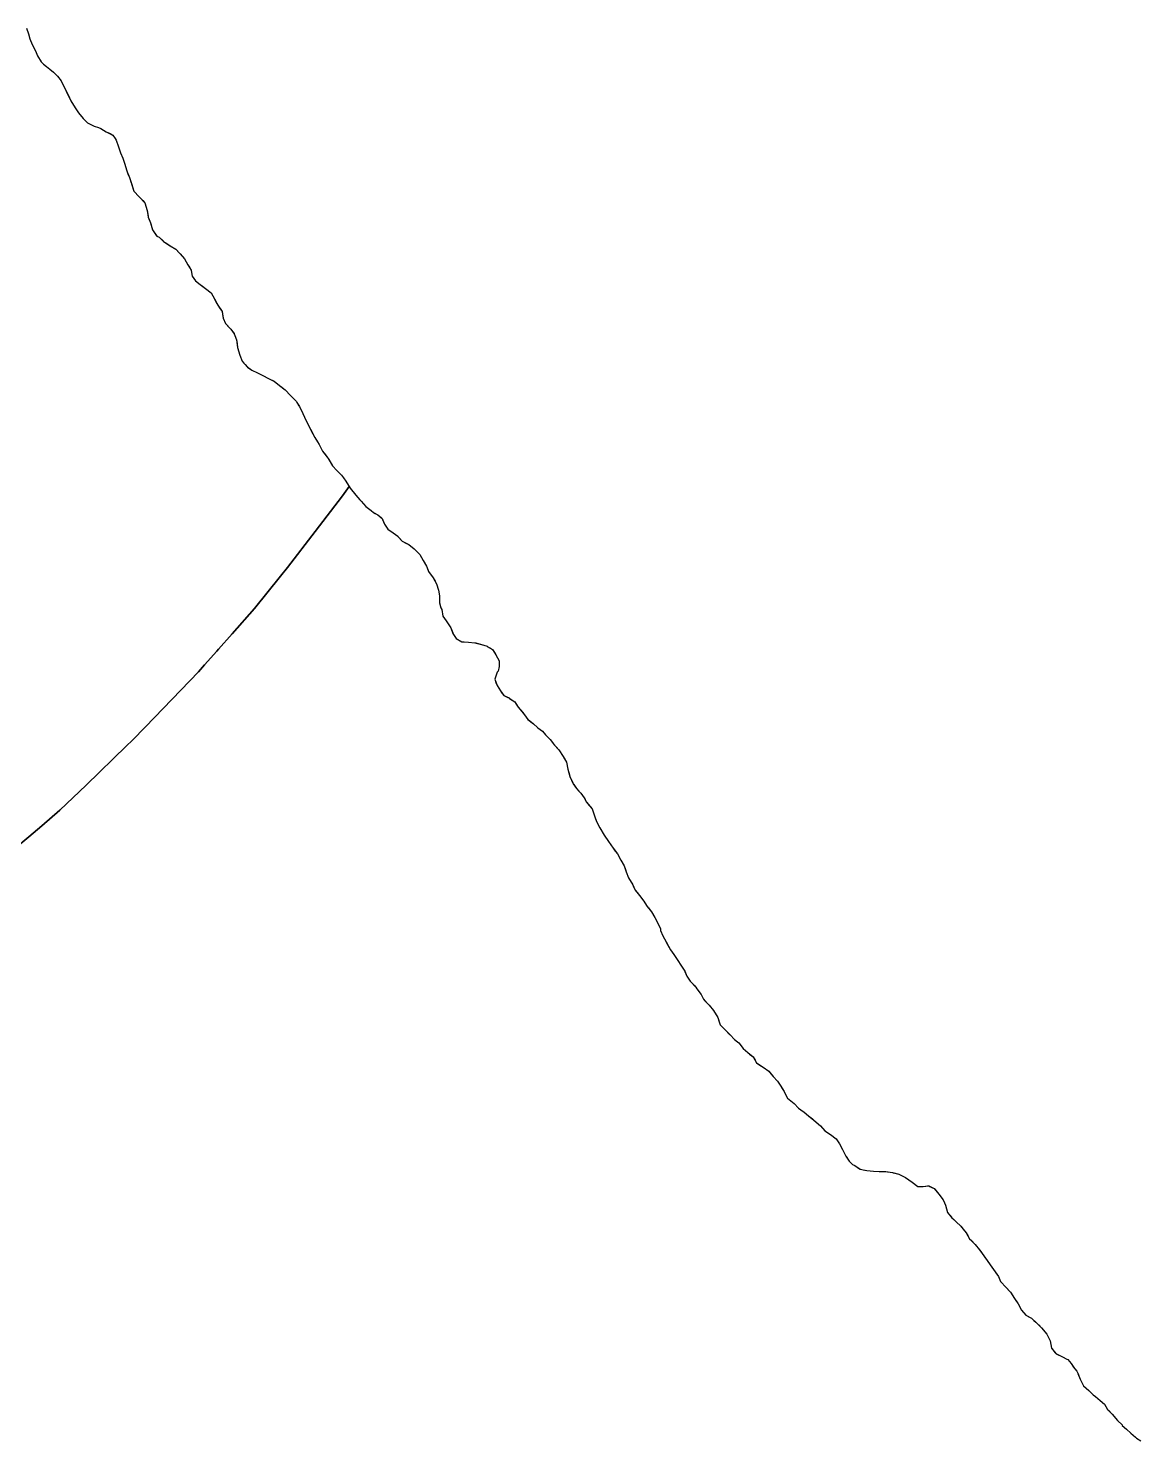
# Model space of a CAD drawing. Header units: inches. Extents: x 11258954 to 11313122, y 3645444 to 3695200.
# Drawn here: x 11298389 to 11299397, y 3672631 to 3673909 of the extents above; entities that cross this region are included whole.
import ezdxf

# ---------------------------------------------------------------- set-up
doc = ezdxf.new("R2010")
doc.units = ezdxf.units.IN
doc.header["$MEASUREMENT"] = 0
for name, color, linetype in [('SchoolBoardDistrict', 253, 'Continuous'), ('SchoolZone_Elementary', 251, 'Continuous'), ('SchoolZone_High', 63, 'Continuous'), ('SchoolZone_Middle', 154, 'Continuous')]:
    doc.layers.add(name, color=color, linetype=linetype)

msp = doc.modelspace()

# ---------------------------------------------------------------- linework, layer by layer
at = {"layer": 'SchoolBoardDistrict'}
for points in [[(11298387.9205, 3673909.2775), (11298389.6155, 3673904.2575), (11298390.97, 3673899.7815), (11298393.071, 3673894.6565), (11298396, 3673888.75), (11298397.8675, 3673884.2205), (11298401.192, 3673878.683), (11298403.0735, 3673876.8325), (11298403.104, 3673876.808), (11298405.8395, 3673874.613), (11298408.978, 3673872.158), (11298412.236, 3673869.3345), (11298415.7965, 3673865.792), (11298419.3325, 3673861.476), (11298425.7085, 3673848.2525), (11298428, 3673843.5), (11298432, 3673837), (11298435, 3673832.5), (11298439, 3673827.5), (11298443, 3673823.5), (11298443.1, 3673823.45), (11298449, 3673820.5), (11298453, 3673819.25), (11298455, 3673818.5), (11298460, 3673815.5), (11298463.4695, 3673813.7655), (11298466, 3673812.5), (11298468, 3673809.5), (11298469, 3673808), (11298471, 3673801.75), (11298471.303, 3673800.9165), (11298473, 3673796.25), (11298475, 3673791.5), (11298477, 3673786.25), (11298478.47, 3673781.1045), (11298479, 3673779.25), (11298479.6685, 3673777.4945), (11298481, 3673774), (11298482.7325, 3673769.2355), (11298483, 3673768.5), (11298483.0575, 3673768.2995), (11298485, 3673761.5), (11298490, 3673756.5), (11298493.1365, 3673753.05), (11298495, 3673751), (11298497, 3673744), (11298497.858, 3673738.8535), (11298498, 3673738), (11298498.1745, 3673737.564), (11298500, 3673733), (11298500.2785, 3673732.094), (11298502, 3673726.5), (11298505.6455, 3673721.259), (11298506, 3673720.75), (11298508, 3673720), (11298511.465, 3673716.535), (11298512, 3673716), (11298514.0445, 3673714.722), (11298518, 3673712.25), (11298523, 3673709), (11298525.73, 3673706.099), (11298527, 3673704.75), (11298531, 3673700.25), (11298534, 3673695), (11298535.392, 3673692.68), (11298537, 3673690), (11298537.681, 3673686.2545), (11298538, 3673684.5), (11298541, 3673680.5), (11298545, 3673677), (11298547.0745, 3673675.5485), (11298550, 3673673.5), (11298555, 3673669.5), (11298558, 3673664.25), (11298559.431, 3673661.5075), (11298561, 3673658.5), (11298562.6885, 3673655.9675), (11298565, 3673652.5), (11298565.415, 3673650.009), (11298566, 3673646.5), (11298568, 3673641.75), (11298571.4015, 3673638.1785), (11298573, 3673636.5), (11298574.7365, 3673634.185), (11298575.757, 3673632.824), (11298576, 3673632.5), (11298576.301, 3673631.672), (11298576.542, 3673631.009), (11298578, 3673627), (11298578.4625, 3673623.761), (11298579, 3673620), (11298581, 3673613), (11298583, 3673607.75), (11298584.7305, 3673605.8465), (11298585.712, 3673604.7665), (11298588, 3673602.25), (11298589.5125, 3673601.2105), (11298590.315, 3673600.6585), (11298592, 3673599.5), (11298597, 3673597), (11298602, 3673594.75), (11298607, 3673592), (11298611.199, 3673589.9005), (11298612, 3673589.5), (11298615.5215, 3673586.6825), (11298617, 3673585.5), (11298619.0825, 3673583.938), (11298622, 3673581.75), (11298627, 3673576.5), (11298632, 3673571.5), (11298634.571, 3673567.2155), (11298635, 3673566.5), (11298638, 3673560.25), (11298641, 3673553.5), (11298641.649, 3673552.2825), (11298645, 3673546), (11298645.732, 3673544.6275), (11298649, 3673538.5), (11298651.3755, 3673534.6395), (11298653, 3673532), (11298656, 3673526), (11298658.53, 3673522.6795), (11298660, 3673520.75), (11298661, 3673519.5), (11298661.6025, 3673518.4825), (11298665, 3673512.75), (11298669, 3673508.5), (11298670.6015, 3673506.8985), (11298673, 3673504.5), (11298675, 3673502), (11298677, 3673499), (11298679.964, 3673494.1835), (11298674, 3673485.75), (11298649.1485, 3673453.2415), (11298624.297, 3673420.733), (11298618, 3673412.75), (11298594.201, 3673383.602), (11298574.048, 3673360.6285), (11298561.736, 3673346.594), (11298560.1645, 3673344.8415), (11298549.1195, 3673332.5255), (11298543.454, 3673326.208), (11298495.5425, 3673276.4065), (11298483.534, 3673263.924), (11298478.456, 3673259.049), (11298441.754, 3673223.656), (11298418, 3673200.75), (11298401.7055, 3673186.7835), (11298390, 3673176.75), (11298363.722, 3673154.8515)], [(11298363.722, 3673154.8515), (11298390, 3673176.75), (11298401.7055, 3673186.7835), (11298418, 3673200.75), (11298441.754, 3673223.656), (11298478.456, 3673259.049), (11298483.534, 3673263.924), (11298495.5425, 3673276.4065), (11298543.454, 3673326.208), (11298549.1195, 3673332.5255), (11298560.1645, 3673344.8415), (11298561.736, 3673346.594), (11298574.048, 3673360.6285), (11298594.201, 3673383.602), (11298618, 3673412.75), (11298624.297, 3673420.733), (11298649.1485, 3673453.2415), (11298674, 3673485.75), (11298679.964, 3673494.1835), (11298681, 3673492.5), (11298686, 3673486.25), (11298689.787, 3673482.0845), (11298691, 3673480.75), (11298695, 3673476), (11298700, 3673472.5), (11298702, 3673470.5), (11298703.518, 3673469.741), (11298705.548, 3673468.726), (11298706, 3673468.5), (11298708.942, 3673465.926), (11298710, 3673465), (11298710.281, 3673464.298), (11298712, 3673460), (11298715, 3673455.5), (11298719.5885, 3673452.288), (11298720, 3673452), (11298724, 3673449), (11298724, 3673448.75), (11298725.5085, 3673447.1475), (11298728, 3673444.5), (11298731.9215, 3673442.5395), (11298734, 3673441.5), (11298739, 3673437.5), (11298744, 3673432.5), (11298747, 3673427), (11298750, 3673422), (11298751.2035, 3673418.992), (11298752, 3673417), (11298754.6605, 3673413.342), (11298756, 3673411.5), (11298757.7925, 3673408.2135), (11298759, 3673406), (11298761, 3673400.25), (11298762, 3673395), (11298762, 3673388.75), (11298763, 3673384.25), (11298763.447, 3673383.58), (11298764, 3673382.75), (11298765, 3673376.75), (11298768, 3673372.25), (11298772, 3673366), (11298773.8405, 3673361.3995), (11298774, 3673361), (11298777, 3673356.5), (11298782, 3673353.5), (11298784.156, 3673353.3205), (11298788, 3673353), (11298794, 3673352.5), (11298794.729, 3673352.318), (11298800, 3673351), (11298801.2515, 3673350.625), (11298805, 3673349.5), (11298805, 3673349.25), (11298806.3265, 3673348.5205), (11298808.024, 3673347.587), (11298810, 3673346.5), (11298810.573, 3673345.545), (11298812.2305, 3673342.7825), (11298813, 3673341.5), (11298816, 3673336.25), (11298816, 3673331), (11298815, 3673326.75), (11298814.4775, 3673326.2275), (11298814, 3673325.75), (11298812, 3673319.5), (11298813.017, 3673316.576), (11298814, 3673313.75), (11298817, 3673309), (11298817.816, 3673307.8435), (11298820, 3673304.75), (11298823.8875, 3673303.0005), (11298825, 3673302.5), (11298825, 3673302.404), (11298825, 3673302.25), (11298826.086, 3673301.544), (11298830, 3673299), (11298831.3065, 3673296.931), (11298833, 3673294.25), (11298837.3675, 3673289.227), (11298838, 3673288.5), (11298838.84, 3673287.3445), (11298842, 3673283), (11298842.046, 3673282.963), (11298847, 3673279), (11298850.555, 3673275.889), (11298851, 3673275.5), (11298852.979, 3673274.0155), (11298852.999, 3673274.0005), (11298855, 3673272.5), (11298856.3895, 3673270.8785), (11298858, 3673269), (11298861.5625, 3673265.4375), (11298862, 3673265), (11298862.153, 3673264.7955), (11298865, 3673261), (11298865.5375, 3673260.409), (11298870, 3673255.5), (11298874, 3673249.5), (11298875.2085, 3673247.385), (11298877, 3673244.25), (11298878, 3673238), (11298878.875, 3673235.047), (11298879.484, 3673232.9915), (11298880, 3673231.25), (11298882.1785, 3673226.53), (11298883, 3673224.75), (11298883.463, 3673224.094), (11298886, 3673220.5), (11298888.168, 3673218.1965), (11298890, 3673216.25), (11298893, 3673212), (11298893.7735, 3673210.453), (11298895, 3673208), (11298897.3225, 3673205.2135), (11298900, 3673202), (11298902, 3673196.5), (11298903.1645, 3673193.007), (11298904, 3673190.5), (11298907, 3673185), (11298911, 3673178.25), (11298915, 3673172.5), (11298919, 3673166.5), (11298921.0395, 3673163.823), (11298923, 3673161.25), (11298926, 3673155.5), (11298929, 3673150.5), (11298930.181, 3673147.253), (11298931, 3673145), (11298933, 3673139.5), (11298936.0075, 3673134.8005), (11298937, 3673133.25), (11298937.3935, 3673132.315), (11298939, 3673128.5), (11298941.136, 3673125.83), (11298943, 3673123.5), (11298947, 3673118.5), (11298949.4845, 3673114.3595), (11298950, 3673113.5), (11298951.005, 3673112.3065), (11298954, 3673108.75), (11298957, 3673103.5), (11298960, 3673097.75), (11298962, 3673093.25), (11298962, 3673092.673), (11298962, 3673092), (11298964, 3673087), (11298967, 3673081.5), (11298967.382, 3673080.808), (11298971, 3673074.25), (11298974, 3673070.25), (11298977, 3673065.5), (11298981, 3673059.5), (11298984, 3673055), (11298984.1515, 3673054.659), (11298986, 3673050.5), (11298989, 3673046), (11298992.971, 3673041.632), (11298994, 3673040.5), (11298995, 3673039), (11298999, 3673034), (11299000.647, 3673030.2935), (11299001, 3673029.5), (11299002.2575, 3673028.18), (11299006, 3673024.25), (11299010, 3673019.25), (11299014, 3673013), (11299014.9565, 3673009.891), (11299016, 3673006.5), (11299018.614, 3673003.8855), (11299021, 3673001.5), (11299024.6025, 3672997.672), (11299025, 3672997.25), (11299029, 3672993), (11299031.9855, 3672990.7605), (11299033, 3672990), (11299033.8805, 3672988.899), (11299037, 3672985), (11299041, 3672981.25), (11299042.7365, 3672979.9475), (11299046, 3672977.5), (11299047.7205, 3672974.346), (11299049, 3672972), (11299052.9615, 3672969.359), (11299055, 3672968), (11299057.0195, 3672966.5865), (11299059.7595, 3672964.668), (11299060, 3672964.5), (11299060.771, 3672963.5365), (11299064, 3672959.5), (11299068, 3672955.25), (11299071, 3672950.75), (11299072.297, 3672948.6965), (11299074, 3672946), (11299074.433, 3672945.1335), (11299077, 3672940), (11299083, 3672935), (11299087, 3672931), (11299090.2515, 3672928.5615), (11299092, 3672927.25), (11299096, 3672924), (11299099.5355, 3672921.1715), (11299101, 3672920), (11299107, 3672915), (11299111, 3672910.5), (11299115.1195, 3672907.616), (11299116, 3672907), (11299121, 3672903), (11299124, 3672898.5), (11299127, 3672893.5), (11299130, 3672887.5), (11299130.018, 3672887.473), (11299130.2735, 3672887.0905), (11299133, 3672883), (11299136, 3672880), (11299138, 3672879), (11299140.072, 3672877.5495), (11299141.385, 3672876.6305), (11299143, 3672875.5), (11299147, 3672874.75), (11299147.4435, 3672874.6945), (11299149, 3672874.5), (11299155, 3672873.75), (11299160, 3672873.5), (11299162.665, 3672873.5), (11299166, 3672873.5), (11299167.6525, 3672873.225), (11299167.9375, 3672873.1775), (11299172, 3672872.5), (11299172.6405, 3672872.34), (11299176.9345, 3672871.2665), (11299178, 3672871), (11299184, 3672868), (11299190, 3672863.75), (11299195, 3672860), (11299196, 3672860), (11299200, 3672860), (11299203.873, 3672860.3875), (11299205, 3672860.5), (11299206.079, 3672859.961), (11299208.3465, 3672858.827), (11299210, 3672858), (11299210.35, 3672857.563), (11299214, 3672853), (11299215.941, 3672850.574), (11299218, 3672848), (11299219.168, 3672845.08), (11299220, 3672843), (11299222, 3672836.5), (11299224.313, 3672833.609), (11299226, 3672831.5), (11299227.399, 3672830.1885), (11299230, 3672827.75), (11299233.4595, 3672824.507), (11299234, 3672824), (11299234.687, 3672823.0555), (11299236, 3672821.25), (11299237.2965, 3672819.8455), (11299239, 3672818), (11299240.376, 3672815.4775), (11299242, 3672812.5), (11299243.61, 3672810.89), (11299247, 3672807.5), (11299251, 3672802.5), (11299251.143, 3672802.304), (11299255, 3672797), (11299255.5165, 3672796.2685), (11299258, 3672792.75), (11299261.292, 3672788.0175), (11299262, 3672787), (11299265, 3672782.75), (11299266.4345, 3672780.7175), (11299268, 3672778.5), (11299269.2695, 3672775.485), (11299270, 3672773.75), (11299275, 3672768.5), (11299278.201, 3672765.099), (11299279, 3672764.25), (11299279.6655, 3672763.1965), (11299282, 3672759.5), (11299283.9485, 3672756.699), (11299286, 3672753.75), (11299287.148, 3672751.55), (11299289, 3672748), (11299293, 3672743.5), (11299296.7295, 3672741.2625), (11299298, 3672740.5), (11299300.134, 3672738.5795), (11299301.8325, 3672737.0505), (11299303, 3672736), (11299304.0225, 3672734.9775), (11299304.539, 3672734.461), (11299307, 3672732), (11299312, 3672726.25), (11299315, 3672720), (11299315.7485, 3672715.1355), (11299316, 3672713.5), (11299316.369, 3672713.039), (11299319.45, 3672709.1875), (11299320, 3672708.5), (11299320.412, 3672708.3115), (11299326, 3672705.75), (11299330, 3672703.5), (11299331, 3672703.25), (11299334, 3672699.5), (11299335.582, 3672697.127), (11299337, 3672695), (11299337.5125, 3672694.423), (11299339, 3672692.75), (11299340, 3672690.75), (11299340.1405, 3672690.3815), (11299342, 3672685.5), (11299345, 3672679.25), (11299349.443, 3672675.4735), (11299350, 3672675), (11299354, 3672671.25), (11299356, 3672669.75), (11299360.178, 3672666.09), (11299364, 3672662.75), (11299366.6215, 3672658.5995), (11299367, 3672658), (11299367.7185, 3672657.2365), (11299371, 3672653.75), (11299376, 3672648), (11299380, 3672644), (11299380, 3672643.9365), (11299380, 3672643.5), (11299384, 3672640), (11299387.872, 3672636.612), (11299388, 3672636.5), (11299392.203, 3672632.717), (11299393, 3672632), (11299397, 3672629.5)]]:
    msp.add_lwpolyline(points, dxfattribs=at)
at = {"layer": 'SchoolZone_Elementary'}
msp.add_polyline3d([(11298387.9205, 3673909.2775, 0), (11298389.6155, 3673904.2575, 0), (11298390.97, 3673899.7815, 0), (11298393.0705, 3673894.658, 0), (11298396, 3673888.75, 0), (11298397.8675, 3673884.2205, 0), (11298401.192, 3673878.683, 0), (11298403.0735, 3673876.8325, 0), (11298405.8395, 3673874.613, 0), (11298408.977, 3673872.1585, 0), (11298412.236, 3673869.3345, 0), (11298415.7965, 3673865.792, 0), (11298419.3325, 3673861.476, 0), (11298428, 3673843.5, 0), (11298432, 3673837, 0), (11298435, 3673832.5, 0), (11298439, 3673827.5, 0), (11298443, 3673823.5, 0), (11298449, 3673820.5, 0), (11298453, 3673819.25, 0), (11298455, 3673818.5, 0), (11298460, 3673815.5, 0), (11298466, 3673812.5, 0), (11298468, 3673809.5, 0), (11298469, 3673808, 0), (11298471, 3673801.75, 0), (11298471.303, 3673800.9165, 0), (11298473, 3673796.25, 0), (11298475, 3673791.5, 0), (11298477, 3673786.25, 0), (11298478.47, 3673781.1045, 0), (11298479, 3673779.25, 0), (11298481, 3673774, 0), (11298483, 3673768.5, 0), (11298485, 3673761.5, 0), (11298490, 3673756.5, 0), (11298495, 3673751, 0), (11298497, 3673744, 0), (11298498, 3673738, 0), (11298500, 3673733, 0), (11298502, 3673726.5, 0), (11298506, 3673720.75, 0), (11298508, 3673720, 0), (11298512, 3673716, 0), (11298518, 3673712.25, 0), (11298523, 3673709, 0), (11298527, 3673704.75, 0), (11298531, 3673700.25, 0), (11298534, 3673695, 0), (11298537, 3673690, 0), (11298538, 3673684.5, 0), (11298541, 3673680.5, 0), (11298545, 3673677, 0), (11298550, 3673673.5, 0), (11298555, 3673669.5, 0), (11298558, 3673664.25, 0), (11298561, 3673658.5, 0), (11298565, 3673652.5, 0), (11298566, 3673646.5, 0), (11298568, 3673641.75, 0), (11298573, 3673636.5, 0), (11298576, 3673632.5, 0), (11298578, 3673627, 0), (11298579, 3673620, 0), (11298581, 3673613, 0), (11298583, 3673607.75, 0), (11298588, 3673602.25, 0), (11298592, 3673599.5, 0), (11298597, 3673597, 0), (11298602, 3673594.75, 0), (11298607, 3673592, 0), (11298612, 3673589.5, 0), (11298617, 3673585.5, 0), (11298622, 3673581.75, 0), (11298627, 3673576.5, 0), (11298632, 3673571.5, 0), (11298632.7215, 3673570.2975, 0), (11298635, 3673566.5, 0), (11298638, 3673560.25, 0), (11298641, 3673553.5, 0), (11298645, 3673546, 0), (11298649, 3673538.5, 0), (11298651.3755, 3673534.6395, 0), (11298653, 3673532, 0), (11298656, 3673526, 0), (11298660, 3673520.75, 0), (11298661, 3673519.5, 0), (11298665, 3673512.75, 0), (11298669, 3673508.5, 0), (11298673, 3673504.5, 0), (11298675, 3673502, 0), (11298677, 3673499, 0), (11298681, 3673492.5, 0), (11298686, 3673486.25, 0), (11298691, 3673480.75, 0), (11298695, 3673476, 0), (11298700, 3673472.5, 0), (11298702, 3673470.5, 0), (11298706, 3673468.5, 0), (11298710, 3673465, 0), (11298712, 3673460, 0), (11298715, 3673455.5, 0), (11298720, 3673452, 0), (11298724, 3673449, 0), (11298724, 3673448.75, 0), (11298728, 3673444.5, 0), (11298734, 3673441.5, 0), (11298739, 3673437.5, 0), (11298744, 3673432.5, 0), (11298747, 3673427, 0), (11298750, 3673422, 0), (11298752, 3673417, 0), (11298756, 3673411.5, 0), (11298759, 3673406, 0), (11298761, 3673400.25, 0), (11298762, 3673395, 0), (11298762, 3673388.75, 0), (11298763, 3673384.25, 0), (11298764, 3673382.75, 0), (11298765, 3673376.75, 0), (11298768, 3673372.25, 0), (11298772, 3673366, 0), (11298774, 3673361, 0), (11298777, 3673356.5, 0), (11298782, 3673353.5, 0), (11298788, 3673353, 0), (11298794, 3673352.5, 0), (11298800, 3673351, 0), (11298805, 3673349.5, 0), (11298805, 3673349.25, 0), (11298810, 3673346.5, 0), (11298813, 3673341.5, 0), (11298816, 3673336.25, 0), (11298816, 3673331, 0), (11298815, 3673326.75, 0), (11298814, 3673325.75, 0), (11298812, 3673319.5, 0), (11298814, 3673313.75, 0), (11298817, 3673309, 0), (11298820, 3673304.75, 0), (11298825, 3673302.5, 0), (11298825, 3673302.25, 0), (11298830, 3673299, 0), (11298833, 3673294.25, 0), (11298838, 3673288.5, 0), (11298842, 3673283, 0), (11298847, 3673279, 0), (11298851, 3673275.5, 0), (11298855, 3673272.5, 0), (11298858, 3673269, 0), (11298862, 3673265, 0), (11298865, 3673261, 0), (11298870, 3673255.5, 0), (11298874, 3673249.5, 0), (11298877, 3673244.25, 0), (11298878, 3673238, 0), (11298880, 3673231.25, 0), (11298883, 3673224.75, 0), (11298886, 3673220.5, 0), (11298890, 3673216.25, 0), (11298893, 3673212, 0), (11298895, 3673208, 0), (11298900, 3673202, 0), (11298902, 3673196.5, 0), (11298904, 3673190.5, 0), (11298907, 3673185, 0), (11298911, 3673178.25, 0), (11298915, 3673172.5, 0), (11298919, 3673166.5, 0), (11298923, 3673161.25, 0), (11298926, 3673155.5, 0), (11298929, 3673150.5, 0), (11298931, 3673145, 0), (11298933, 3673139.5, 0), (11298937, 3673133.25, 0), (11298939, 3673128.5, 0), (11298943, 3673123.5, 0), (11298947, 3673118.5, 0), (11298950, 3673113.5, 0), (11298954, 3673108.75, 0), (11298957, 3673103.5, 0), (11298960, 3673097.75, 0), (11298962, 3673093.25, 0), (11298962, 3673092, 0), (11298964, 3673087, 0), (11298967, 3673081.5, 0), (11298971, 3673074.25, 0), (11298974, 3673070.25, 0), (11298977, 3673065.5, 0), (11298981, 3673059.5, 0), (11298984, 3673055, 0), (11298986, 3673050.5, 0), (11298989, 3673046, 0), (11298994, 3673040.5, 0), (11298995, 3673039, 0), (11298999, 3673034, 0), (11299001, 3673029.5, 0), (11299006, 3673024.25, 0), (11299010, 3673019.25, 0), (11299014, 3673013, 0), (11299016, 3673006.5, 0), (11299021, 3673001.5, 0), (11299025, 3672997.25, 0), (11299029, 3672993, 0), (11299033, 3672990, 0), (11299037, 3672985, 0), (11299041, 3672981.25, 0), (11299046, 3672977.5, 0), (11299049, 3672972, 0), (11299055, 3672968, 0), (11299060, 3672964.5, 0), (11299064, 3672959.5, 0), (11299068, 3672955.25, 0), (11299071, 3672950.75, 0), (11299074, 3672946, 0), (11299077, 3672940, 0), (11299083, 3672935, 0), (11299087, 3672931, 0), (11299092, 3672927.25, 0), (11299096, 3672924, 0), (11299101, 3672920, 0), (11299107, 3672915, 0), (11299111, 3672910.5, 0), (11299116, 3672907, 0), (11299121, 3672903, 0), (11299124, 3672898.5, 0), (11299127, 3672893.5, 0), (11299130, 3672887.5, 0), (11299133, 3672883, 0), (11299136, 3672880, 0), (11299138, 3672879, 0), (11299143, 3672875.5, 0), (11299147, 3672874.75, 0), (11299149, 3672874.5, 0), (11299155, 3672873.75, 0), (11299160, 3672873.5, 0), (11299166, 3672873.5, 0), (11299172, 3672872.5, 0), (11299178, 3672871, 0), (11299184, 3672868, 0), (11299190, 3672863.75, 0), (11299195, 3672860, 0), (11299196, 3672860, 0), (11299200, 3672860, 0), (11299205, 3672860.5, 0), (11299210, 3672858, 0), (11299214, 3672853, 0), (11299218, 3672848, 0), (11299220, 3672843, 0), (11299222, 3672836.5, 0), (11299226, 3672831.5, 0), (11299230, 3672827.75, 0), (11299234, 3672824, 0), (11299236, 3672821.25, 0), (11299239, 3672818, 0), (11299242, 3672812.5, 0), (11299247, 3672807.5, 0), (11299251, 3672802.5, 0), (11299255, 3672797, 0), (11299258, 3672792.75, 0), (11299262, 3672787, 0), (11299265, 3672782.75, 0), (11299268, 3672778.5, 0), (11299270, 3672773.75, 0), (11299275, 3672768.5, 0), (11299279, 3672764.25, 0), (11299282, 3672759.5, 0), (11299286, 3672753.75, 0), (11299289, 3672748, 0), (11299293, 3672743.5, 0), (11299298, 3672740.5, 0), (11299303, 3672736, 0), (11299307, 3672732, 0), (11299312, 3672726.25, 0), (11299315, 3672720, 0), (11299316, 3672713.5, 0), (11299320, 3672708.5, 0), (11299326, 3672705.75, 0), (11299330, 3672703.5, 0), (11299331, 3672703.25, 0), (11299334, 3672699.5, 0), (11299337, 3672695, 0), (11299339, 3672692.75, 0), (11299340, 3672690.75, 0), (11299342, 3672685.5, 0), (11299345, 3672679.25, 0), (11299350, 3672675, 0), (11299354, 3672671.25, 0), (11299355.1875, 3672670.3595, 0), (11299356, 3672669.75, 0), (11299360.178, 3672666.09, 0), (11299364, 3672662.75, 0), (11299367, 3672658, 0), (11299371, 3672653.75, 0), (11299376, 3672648, 0), (11299380, 3672644, 0), (11299380, 3672643.5, 0), (11299384, 3672640, 0), (11299388, 3672636.5, 0), (11299393, 3672632, 0), (11299397, 3672629.5, 0)], dxfattribs=at)
at = {"layer": 'SchoolZone_High'}
msp.add_polyline3d([(11298387.9205, 3673909.2775, 0), (11298389.6155, 3673904.2575, 0), (11298390.97, 3673899.7815, 0), (11298393.0705, 3673894.658, 0), (11298396, 3673888.75, 0), (11298397.8675, 3673884.2205, 0), (11298401.192, 3673878.683, 0), (11298403.0735, 3673876.8325, 0), (11298405.8395, 3673874.613, 0), (11298408.977, 3673872.1585, 0), (11298412.236, 3673869.3345, 0), (11298415.7965, 3673865.792, 0), (11298419.3325, 3673861.476, 0), (11298428, 3673843.5, 0), (11298432, 3673837, 0), (11298435, 3673832.5, 0), (11298439, 3673827.5, 0), (11298443, 3673823.5, 0), (11298449, 3673820.5, 0), (11298453, 3673819.25, 0), (11298455, 3673818.5, 0), (11298460, 3673815.5, 0), (11298466, 3673812.5, 0), (11298468, 3673809.5, 0), (11298469, 3673808, 0), (11298471, 3673801.75, 0), (11298471.303, 3673800.9165, 0), (11298473, 3673796.25, 0), (11298475, 3673791.5, 0), (11298477, 3673786.25, 0), (11298478.47, 3673781.1045, 0), (11298479, 3673779.25, 0), (11298481, 3673774, 0), (11298483, 3673768.5, 0), (11298485, 3673761.5, 0), (11298490, 3673756.5, 0), (11298495, 3673751, 0), (11298497, 3673744, 0), (11298498, 3673738, 0), (11298500, 3673733, 0), (11298502, 3673726.5, 0), (11298506, 3673720.75, 0), (11298508, 3673720, 0), (11298512, 3673716, 0), (11298518, 3673712.25, 0), (11298523, 3673709, 0), (11298527, 3673704.75, 0), (11298531, 3673700.25, 0), (11298534, 3673695, 0), (11298537, 3673690, 0), (11298538, 3673684.5, 0), (11298541, 3673680.5, 0), (11298545, 3673677, 0), (11298550, 3673673.5, 0), (11298555, 3673669.5, 0), (11298558, 3673664.25, 0), (11298561, 3673658.5, 0), (11298565, 3673652.5, 0), (11298566, 3673646.5, 0), (11298568, 3673641.75, 0), (11298573, 3673636.5, 0), (11298576, 3673632.5, 0), (11298578, 3673627, 0), (11298579, 3673620, 0), (11298581, 3673613, 0), (11298583, 3673607.75, 0), (11298588, 3673602.25, 0), (11298592, 3673599.5, 0), (11298597, 3673597, 0), (11298602, 3673594.75, 0), (11298607, 3673592, 0), (11298612, 3673589.5, 0), (11298617, 3673585.5, 0), (11298622, 3673581.75, 0), (11298627, 3673576.5, 0), (11298632, 3673571.5, 0), (11298632.7215, 3673570.2975, 0), (11298635, 3673566.5, 0), (11298638, 3673560.25, 0), (11298641, 3673553.5, 0), (11298645, 3673546, 0), (11298649, 3673538.5, 0), (11298651.3755, 3673534.6395, 0), (11298653, 3673532, 0), (11298656, 3673526, 0), (11298660, 3673520.75, 0), (11298661, 3673519.5, 0), (11298665, 3673512.75, 0), (11298669, 3673508.5, 0), (11298673, 3673504.5, 0), (11298675, 3673502, 0), (11298677, 3673499, 0), (11298681, 3673492.5, 0), (11298686, 3673486.25, 0), (11298691, 3673480.75, 0), (11298695, 3673476, 0), (11298700, 3673472.5, 0), (11298702, 3673470.5, 0), (11298706, 3673468.5, 0), (11298710, 3673465, 0), (11298712, 3673460, 0), (11298715, 3673455.5, 0), (11298720, 3673452, 0), (11298724, 3673449, 0), (11298724, 3673448.75, 0), (11298728, 3673444.5, 0), (11298734, 3673441.5, 0), (11298739, 3673437.5, 0), (11298744, 3673432.5, 0), (11298747, 3673427, 0), (11298750, 3673422, 0), (11298752, 3673417, 0), (11298756, 3673411.5, 0), (11298759, 3673406, 0), (11298761, 3673400.25, 0), (11298762, 3673395, 0), (11298762, 3673388.75, 0), (11298763, 3673384.25, 0), (11298764, 3673382.75, 0), (11298765, 3673376.75, 0), (11298768, 3673372.25, 0), (11298772, 3673366, 0), (11298774, 3673361, 0), (11298777, 3673356.5, 0), (11298782, 3673353.5, 0), (11298788, 3673353, 0), (11298794, 3673352.5, 0), (11298800, 3673351, 0), (11298805, 3673349.5, 0), (11298805, 3673349.25, 0), (11298810, 3673346.5, 0), (11298813, 3673341.5, 0), (11298816, 3673336.25, 0), (11298816, 3673331, 0), (11298815, 3673326.75, 0), (11298814, 3673325.75, 0), (11298812, 3673319.5, 0), (11298814, 3673313.75, 0), (11298817, 3673309, 0), (11298820, 3673304.75, 0), (11298825, 3673302.5, 0), (11298825, 3673302.25, 0), (11298830, 3673299, 0), (11298833, 3673294.25, 0), (11298838, 3673288.5, 0), (11298842, 3673283, 0), (11298847, 3673279, 0), (11298851, 3673275.5, 0), (11298855, 3673272.5, 0), (11298858, 3673269, 0), (11298862, 3673265, 0), (11298865, 3673261, 0), (11298870, 3673255.5, 0), (11298874, 3673249.5, 0), (11298877, 3673244.25, 0), (11298878, 3673238, 0), (11298880, 3673231.25, 0), (11298883, 3673224.75, 0), (11298886, 3673220.5, 0), (11298890, 3673216.25, 0), (11298893, 3673212, 0), (11298895, 3673208, 0), (11298900, 3673202, 0), (11298902, 3673196.5, 0), (11298904, 3673190.5, 0), (11298907, 3673185, 0), (11298911, 3673178.25, 0), (11298915, 3673172.5, 0), (11298919, 3673166.5, 0), (11298923, 3673161.25, 0), (11298926, 3673155.5, 0), (11298929, 3673150.5, 0), (11298931, 3673145, 0), (11298933, 3673139.5, 0), (11298937, 3673133.25, 0), (11298939, 3673128.5, 0), (11298943, 3673123.5, 0), (11298947, 3673118.5, 0), (11298950, 3673113.5, 0), (11298954, 3673108.75, 0), (11298957, 3673103.5, 0), (11298960, 3673097.75, 0), (11298962, 3673093.25, 0), (11298962, 3673092, 0), (11298964, 3673087, 0), (11298967, 3673081.5, 0), (11298971, 3673074.25, 0), (11298974, 3673070.25, 0), (11298977, 3673065.5, 0), (11298981, 3673059.5, 0), (11298984, 3673055, 0), (11298986, 3673050.5, 0), (11298989, 3673046, 0), (11298994, 3673040.5, 0), (11298995, 3673039, 0), (11298999, 3673034, 0), (11299001, 3673029.5, 0), (11299006, 3673024.25, 0), (11299010, 3673019.25, 0), (11299014, 3673013, 0), (11299016, 3673006.5, 0), (11299021, 3673001.5, 0), (11299025, 3672997.25, 0), (11299029, 3672993, 0), (11299033, 3672990, 0), (11299037, 3672985, 0), (11299041, 3672981.25, 0), (11299046, 3672977.5, 0), (11299049, 3672972, 0), (11299055, 3672968, 0), (11299060, 3672964.5, 0), (11299064, 3672959.5, 0), (11299068, 3672955.25, 0), (11299071, 3672950.75, 0), (11299074, 3672946, 0), (11299077, 3672940, 0), (11299083, 3672935, 0), (11299087, 3672931, 0), (11299092, 3672927.25, 0), (11299096, 3672924, 0), (11299101, 3672920, 0), (11299107, 3672915, 0), (11299111, 3672910.5, 0), (11299116, 3672907, 0), (11299121, 3672903, 0), (11299124, 3672898.5, 0), (11299127, 3672893.5, 0), (11299130, 3672887.5, 0), (11299133, 3672883, 0), (11299136, 3672880, 0), (11299138, 3672879, 0), (11299143, 3672875.5, 0), (11299147, 3672874.75, 0), (11299149, 3672874.5, 0), (11299155, 3672873.75, 0), (11299160, 3672873.5, 0), (11299166, 3672873.5, 0), (11299172, 3672872.5, 0), (11299178, 3672871, 0), (11299184, 3672868, 0), (11299190, 3672863.75, 0), (11299195, 3672860, 0), (11299196, 3672860, 0), (11299200, 3672860, 0), (11299205, 3672860.5, 0), (11299210, 3672858, 0), (11299214, 3672853, 0), (11299218, 3672848, 0), (11299220, 3672843, 0), (11299222, 3672836.5, 0), (11299226, 3672831.5, 0), (11299230, 3672827.75, 0), (11299234, 3672824, 0), (11299236, 3672821.25, 0), (11299239, 3672818, 0), (11299242, 3672812.5, 0), (11299247, 3672807.5, 0), (11299251, 3672802.5, 0), (11299255, 3672797, 0), (11299258, 3672792.75, 0), (11299262, 3672787, 0), (11299265, 3672782.75, 0), (11299268, 3672778.5, 0), (11299270, 3672773.75, 0), (11299275, 3672768.5, 0), (11299279, 3672764.25, 0), (11299282, 3672759.5, 0), (11299286, 3672753.75, 0), (11299289, 3672748, 0), (11299293, 3672743.5, 0), (11299298, 3672740.5, 0), (11299303, 3672736, 0), (11299307, 3672732, 0), (11299312, 3672726.25, 0), (11299315, 3672720, 0), (11299316, 3672713.5, 0), (11299320, 3672708.5, 0), (11299326, 3672705.75, 0), (11299330, 3672703.5, 0), (11299331, 3672703.25, 0), (11299334, 3672699.5, 0), (11299337, 3672695, 0), (11299339, 3672692.75, 0), (11299340, 3672690.75, 0), (11299342, 3672685.5, 0), (11299345, 3672679.25, 0), (11299350, 3672675, 0), (11299354, 3672671.25, 0), (11299355.1875, 3672670.3595, 0), (11299356, 3672669.75, 0), (11299360.178, 3672666.09, 0), (11299364, 3672662.75, 0), (11299367, 3672658, 0), (11299371, 3672653.75, 0), (11299376, 3672648, 0), (11299380, 3672644, 0), (11299380, 3672643.5, 0), (11299384, 3672640, 0), (11299388, 3672636.5, 0), (11299393, 3672632, 0), (11299397, 3672629.5, 0)], dxfattribs=at)
at = {"layer": 'SchoolZone_Middle'}
msp.add_polyline3d([(11298387.9205, 3673909.2775, 0), (11298389.6155, 3673904.2575, 0), (11298390.97, 3673899.7815, 0), (11298393.0705, 3673894.658, 0), (11298396, 3673888.75, 0), (11298397.8675, 3673884.2205, 0), (11298401.192, 3673878.683, 0), (11298403.0735, 3673876.8325, 0), (11298405.8395, 3673874.613, 0), (11298408.977, 3673872.1585, 0), (11298412.236, 3673869.3345, 0), (11298415.7965, 3673865.792, 0), (11298419.3325, 3673861.476, 0), (11298428, 3673843.5, 0), (11298432, 3673837, 0), (11298435, 3673832.5, 0), (11298439, 3673827.5, 0), (11298443, 3673823.5, 0), (11298449, 3673820.5, 0), (11298453, 3673819.25, 0), (11298455, 3673818.5, 0), (11298460, 3673815.5, 0), (11298466, 3673812.5, 0), (11298468, 3673809.5, 0), (11298469, 3673808, 0), (11298471, 3673801.75, 0), (11298471.303, 3673800.9165, 0), (11298473, 3673796.25, 0), (11298475, 3673791.5, 0), (11298477, 3673786.25, 0), (11298478.47, 3673781.1045, 0), (11298479, 3673779.25, 0), (11298481, 3673774, 0), (11298483, 3673768.5, 0), (11298485, 3673761.5, 0), (11298490, 3673756.5, 0), (11298495, 3673751, 0), (11298497, 3673744, 0), (11298498, 3673738, 0), (11298500, 3673733, 0), (11298502, 3673726.5, 0), (11298506, 3673720.75, 0), (11298508, 3673720, 0), (11298512, 3673716, 0), (11298518, 3673712.25, 0), (11298523, 3673709, 0), (11298527, 3673704.75, 0), (11298531, 3673700.25, 0), (11298534, 3673695, 0), (11298537, 3673690, 0), (11298538, 3673684.5, 0), (11298541, 3673680.5, 0), (11298545, 3673677, 0), (11298550, 3673673.5, 0), (11298555, 3673669.5, 0), (11298558, 3673664.25, 0), (11298561, 3673658.5, 0), (11298565, 3673652.5, 0), (11298566, 3673646.5, 0), (11298568, 3673641.75, 0), (11298573, 3673636.5, 0), (11298576, 3673632.5, 0), (11298578, 3673627, 0), (11298579, 3673620, 0), (11298581, 3673613, 0), (11298583, 3673607.75, 0), (11298588, 3673602.25, 0), (11298592, 3673599.5, 0), (11298597, 3673597, 0), (11298602, 3673594.75, 0), (11298607, 3673592, 0), (11298612, 3673589.5, 0), (11298617, 3673585.5, 0), (11298622, 3673581.75, 0), (11298627, 3673576.5, 0), (11298632, 3673571.5, 0), (11298632.7215, 3673570.2975, 0), (11298635, 3673566.5, 0), (11298638, 3673560.25, 0), (11298641, 3673553.5, 0), (11298645, 3673546, 0), (11298649, 3673538.5, 0), (11298651.3755, 3673534.6395, 0), (11298653, 3673532, 0), (11298656, 3673526, 0), (11298660, 3673520.75, 0), (11298661, 3673519.5, 0), (11298665, 3673512.75, 0), (11298669, 3673508.5, 0), (11298673, 3673504.5, 0), (11298675, 3673502, 0), (11298677, 3673499, 0), (11298681, 3673492.5, 0), (11298686, 3673486.25, 0), (11298691, 3673480.75, 0), (11298695, 3673476, 0), (11298700, 3673472.5, 0), (11298702, 3673470.5, 0), (11298706, 3673468.5, 0), (11298710, 3673465, 0), (11298712, 3673460, 0), (11298715, 3673455.5, 0), (11298720, 3673452, 0), (11298724, 3673449, 0), (11298724, 3673448.75, 0), (11298728, 3673444.5, 0), (11298734, 3673441.5, 0), (11298739, 3673437.5, 0), (11298744, 3673432.5, 0), (11298747, 3673427, 0), (11298750, 3673422, 0), (11298752, 3673417, 0), (11298756, 3673411.5, 0), (11298759, 3673406, 0), (11298761, 3673400.25, 0), (11298762, 3673395, 0), (11298762, 3673388.75, 0), (11298763, 3673384.25, 0), (11298764, 3673382.75, 0), (11298765, 3673376.75, 0), (11298768, 3673372.25, 0), (11298772, 3673366, 0), (11298774, 3673361, 0), (11298777, 3673356.5, 0), (11298782, 3673353.5, 0), (11298788, 3673353, 0), (11298794, 3673352.5, 0), (11298800, 3673351, 0), (11298805, 3673349.5, 0), (11298805, 3673349.25, 0), (11298810, 3673346.5, 0), (11298813, 3673341.5, 0), (11298816, 3673336.25, 0), (11298816, 3673331, 0), (11298815, 3673326.75, 0), (11298814, 3673325.75, 0), (11298812, 3673319.5, 0), (11298814, 3673313.75, 0), (11298817, 3673309, 0), (11298820, 3673304.75, 0), (11298825, 3673302.5, 0), (11298825, 3673302.25, 0), (11298830, 3673299, 0), (11298833, 3673294.25, 0), (11298838, 3673288.5, 0), (11298842, 3673283, 0), (11298847, 3673279, 0), (11298851, 3673275.5, 0), (11298855, 3673272.5, 0), (11298858, 3673269, 0), (11298862, 3673265, 0), (11298865, 3673261, 0), (11298870, 3673255.5, 0), (11298874, 3673249.5, 0), (11298877, 3673244.25, 0), (11298878, 3673238, 0), (11298880, 3673231.25, 0), (11298883, 3673224.75, 0), (11298886, 3673220.5, 0), (11298890, 3673216.25, 0), (11298893, 3673212, 0), (11298895, 3673208, 0), (11298900, 3673202, 0), (11298902, 3673196.5, 0), (11298904, 3673190.5, 0), (11298907, 3673185, 0), (11298911, 3673178.25, 0), (11298915, 3673172.5, 0), (11298919, 3673166.5, 0), (11298923, 3673161.25, 0), (11298926, 3673155.5, 0), (11298929, 3673150.5, 0), (11298931, 3673145, 0), (11298933, 3673139.5, 0), (11298937, 3673133.25, 0), (11298939, 3673128.5, 0), (11298943, 3673123.5, 0), (11298947, 3673118.5, 0), (11298950, 3673113.5, 0), (11298954, 3673108.75, 0), (11298957, 3673103.5, 0), (11298960, 3673097.75, 0), (11298962, 3673093.25, 0), (11298962, 3673092, 0), (11298964, 3673087, 0), (11298967, 3673081.5, 0), (11298971, 3673074.25, 0), (11298974, 3673070.25, 0), (11298977, 3673065.5, 0), (11298981, 3673059.5, 0), (11298984, 3673055, 0), (11298986, 3673050.5, 0), (11298989, 3673046, 0), (11298994, 3673040.5, 0), (11298995, 3673039, 0), (11298999, 3673034, 0), (11299001, 3673029.5, 0), (11299006, 3673024.25, 0), (11299010, 3673019.25, 0), (11299014, 3673013, 0), (11299016, 3673006.5, 0), (11299021, 3673001.5, 0), (11299025, 3672997.25, 0), (11299029, 3672993, 0), (11299033, 3672990, 0), (11299037, 3672985, 0), (11299041, 3672981.25, 0), (11299046, 3672977.5, 0), (11299049, 3672972, 0), (11299055, 3672968, 0), (11299060, 3672964.5, 0), (11299064, 3672959.5, 0), (11299068, 3672955.25, 0), (11299071, 3672950.75, 0), (11299074, 3672946, 0), (11299077, 3672940, 0), (11299083, 3672935, 0), (11299087, 3672931, 0), (11299092, 3672927.25, 0), (11299096, 3672924, 0), (11299101, 3672920, 0), (11299107, 3672915, 0), (11299111, 3672910.5, 0), (11299116, 3672907, 0), (11299121, 3672903, 0), (11299124, 3672898.5, 0), (11299127, 3672893.5, 0), (11299130, 3672887.5, 0), (11299133, 3672883, 0), (11299136, 3672880, 0), (11299138, 3672879, 0), (11299143, 3672875.5, 0), (11299147, 3672874.75, 0), (11299149, 3672874.5, 0), (11299155, 3672873.75, 0), (11299160, 3672873.5, 0), (11299166, 3672873.5, 0), (11299172, 3672872.5, 0), (11299178, 3672871, 0), (11299184, 3672868, 0), (11299190, 3672863.75, 0), (11299195, 3672860, 0), (11299196, 3672860, 0), (11299200, 3672860, 0), (11299205, 3672860.5, 0), (11299210, 3672858, 0), (11299214, 3672853, 0), (11299218, 3672848, 0), (11299220, 3672843, 0), (11299222, 3672836.5, 0), (11299226, 3672831.5, 0), (11299230, 3672827.75, 0), (11299234, 3672824, 0), (11299236, 3672821.25, 0), (11299239, 3672818, 0), (11299242, 3672812.5, 0), (11299247, 3672807.5, 0), (11299251, 3672802.5, 0), (11299255, 3672797, 0), (11299258, 3672792.75, 0), (11299262, 3672787, 0), (11299265, 3672782.75, 0), (11299268, 3672778.5, 0), (11299270, 3672773.75, 0), (11299275, 3672768.5, 0), (11299279, 3672764.25, 0), (11299282, 3672759.5, 0), (11299286, 3672753.75, 0), (11299289, 3672748, 0), (11299293, 3672743.5, 0), (11299298, 3672740.5, 0), (11299303, 3672736, 0), (11299307, 3672732, 0), (11299312, 3672726.25, 0), (11299315, 3672720, 0), (11299316, 3672713.5, 0), (11299320, 3672708.5, 0), (11299326, 3672705.75, 0), (11299330, 3672703.5, 0), (11299331, 3672703.25, 0), (11299334, 3672699.5, 0), (11299337, 3672695, 0), (11299339, 3672692.75, 0), (11299340, 3672690.75, 0), (11299342, 3672685.5, 0), (11299345, 3672679.25, 0), (11299350, 3672675, 0), (11299354, 3672671.25, 0), (11299355.1875, 3672670.3595, 0), (11299356, 3672669.75, 0), (11299360.178, 3672666.09, 0), (11299364, 3672662.75, 0), (11299367, 3672658, 0), (11299371, 3672653.75, 0), (11299376, 3672648, 0), (11299380, 3672644, 0), (11299380, 3672643.5, 0), (11299384, 3672640, 0), (11299388, 3672636.5, 0), (11299393, 3672632, 0), (11299397, 3672629.5, 0)], dxfattribs=at)

doc.saveas('drawing.dxf')
